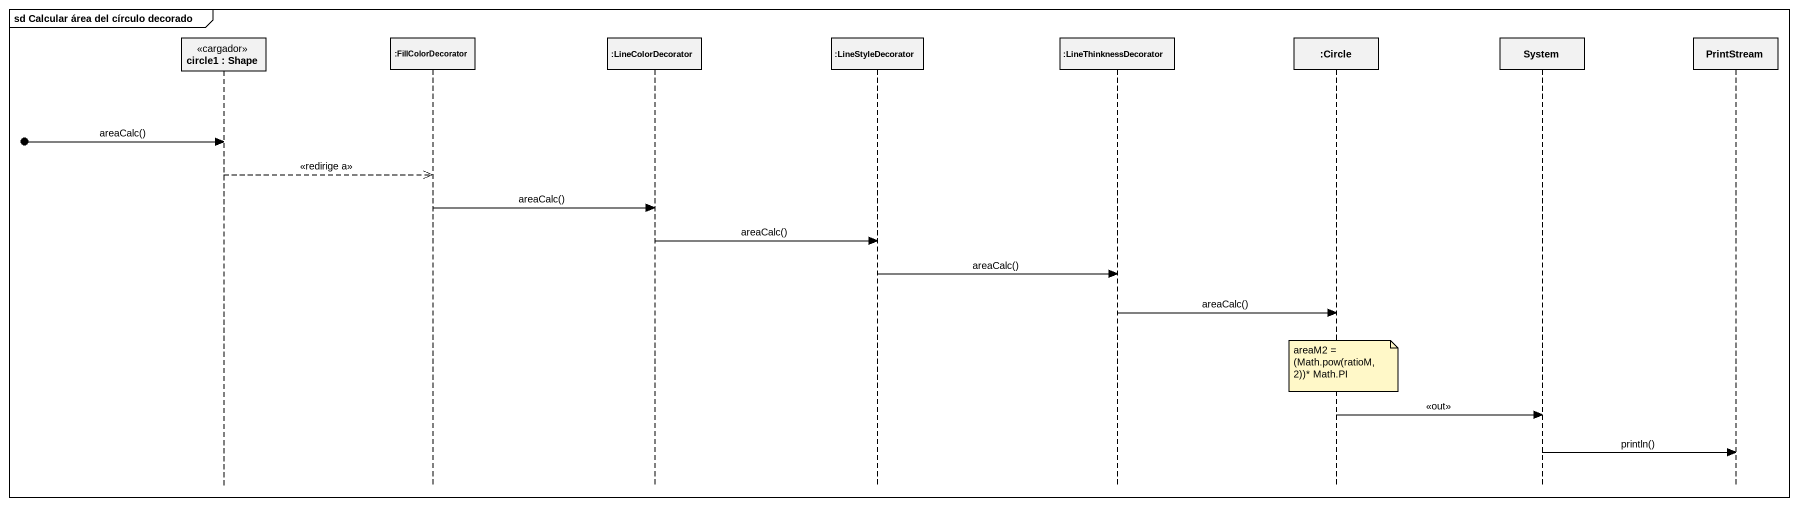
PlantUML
@startuml
mainframe sd Calcular área del círculo decorado
hide footbox
participant "circle1 : Shape" as circle1 <<cargador>>
participant ":FillColorDecorator" as FillColorDecorator
participant ":LineColorDecorator" as LineColorDecorator
participant ":LineStyleDecorator" as LineStyleDecorator
participant ":LineThinknessDecorator" as LineThinknessDecorator
participant ":Circle" as Circle_
participant System
participant PrintStream

[o-> circle1 : areaCalc()
circle1 -->> FillColorDecorator : <<redirige a>>
FillColorDecorator -> LineColorDecorator : areaCalc()
LineColorDecorator -> LineStyleDecorator : areaCalc()
LineStyleDecorator -> LineThinknessDecorator : areaCalc()
LineThinknessDecorator -> Circle_ : areaCalc()
note over Circle_ : areaM2 = (Math.pow(ratioM,2))* Math.PI
Circle_ -> System : <<out>>
System -> PrintStream : println()
@enduml
